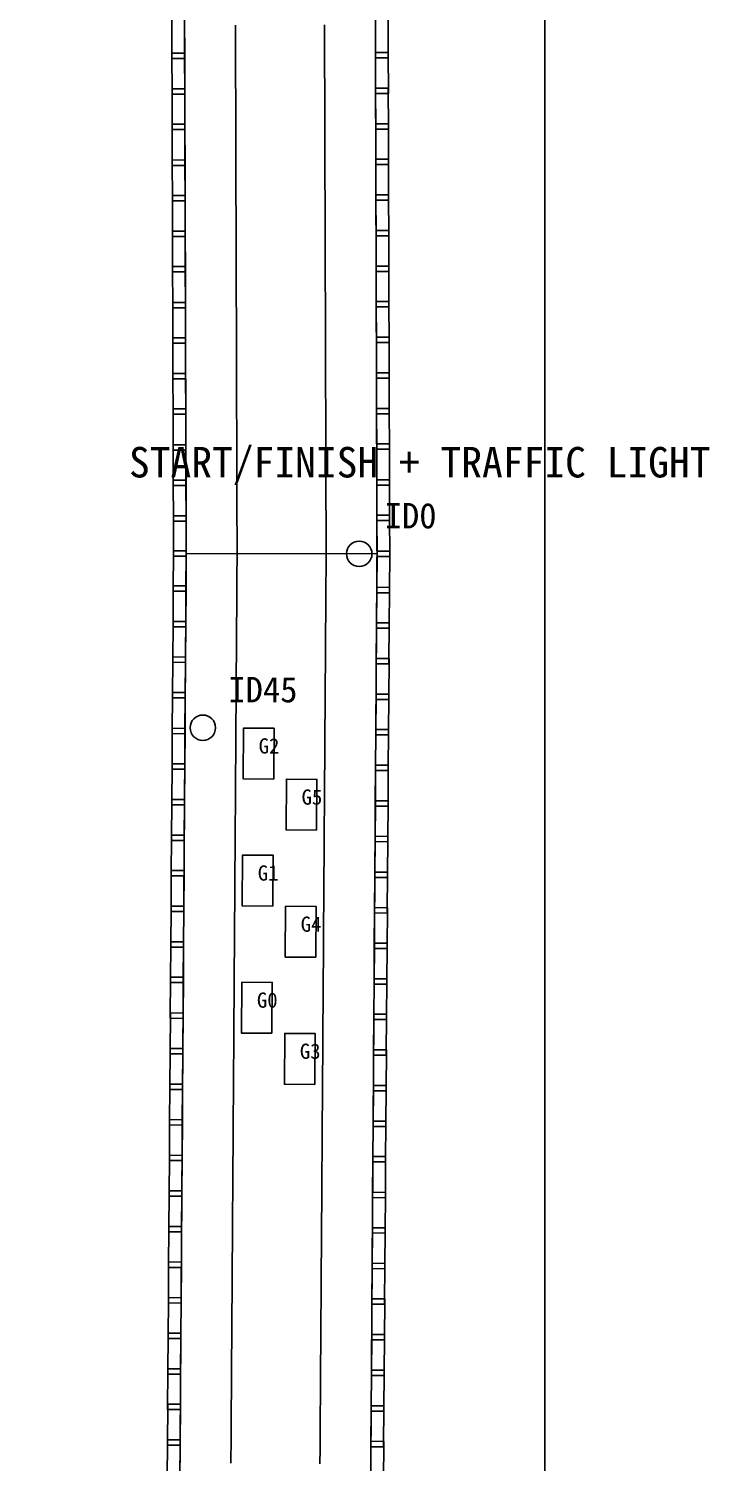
# Model space of a CAD drawing. Header units: metres. Extents: x 0 to 11.6, y 0 to 14.5.
# Drawn here: x 8.97 to 11.65, y 2.89 to 8.53 of the extents above; entities that cross this region are included whole.
import ezdxf

# ---------------------------------------------------------------- set-up
doc = ezdxf.new("R2010")
doc.units = ezdxf.units.M
for name, color, linetype in [('FEATURES', 2, 'Continuous'), ('GRASS', 3, 'Continuous'), ('GRID', 6, 'Continuous'), ('HALL', 5, 'Continuous'), ('MARKERS', 1, 'Continuous'), ('TRACK', 7, 'Continuous'), ('WALLS', 8, 'Continuous')]:
    doc.layers.add(name, color=color, linetype=linetype)

msp = doc.modelspace()

# ---------------------------------------------------------------- linework, layer by layer
at = {"layer": 'FEATURES'}
msp.add_line((10.341, 6.466), (9.591, 6.467), dxfattribs=at)
at = {"layer": 'GRASS'}
for points in [[(9.5667, 2.8894), (9.5668, 2.9092), (9.5669, 2.9296), (9.5671, 2.95), (9.5672, 2.9698), (9.5674, 2.9894), (9.5675, 3.0092), (9.5676, 3.0292), (9.5677, 3.0492), (9.5678, 3.0694), (9.568, 3.0897), (9.5681, 3.1099), (9.5683, 3.1296), (9.5684, 3.1492), (9.5685, 3.1694), (9.5687, 3.1897), (9.5688, 3.2099), (9.569, 3.2296), (9.5691, 3.2492), (9.5692, 3.2692), (9.5694, 3.2892), (9.5695, 3.3092), (9.5696, 3.3295), (9.5698, 3.3499), (9.5699, 3.3697), (9.5701, 3.3894), (9.5702, 3.4092), (9.5703, 3.4295), (9.5705, 3.4499), (9.5706, 3.4697), (9.5708, 3.4894), (9.5709, 3.5091), (9.571, 3.5291), (9.5711, 3.5491), (9.5712, 3.5693), (9.5714, 3.5897), (9.5715, 3.6099), (9.5717, 3.6295), (9.5718, 3.6491), (9.5719, 3.6693), (9.5721, 3.6897), (9.5722, 3.7099), (9.5724, 3.7295), (9.5725, 3.7491), (9.5726, 3.7691), (9.5728, 3.7891), (9.5729, 3.8091), (9.573, 3.8295), (9.5732, 3.8498), (9.5733, 3.8697), (9.5735, 3.8893), (9.5736, 3.9091), (9.5737, 3.9294), (9.5739, 3.9498), (9.574, 3.9697), (9.5742, 3.9893), (9.5743, 4.0091), (9.5744, 4.0294), (9.5746, 4.0498), (9.5747, 4.0696), (9.5749, 4.0893), (9.575, 4.1091), (9.5751, 4.1291), (9.5752, 4.1491), (9.5753, 4.1692), (9.5755, 4.1896), (9.5756, 4.2098), (9.5758, 4.2294), (9.5759, 4.2491), (9.576, 4.2692), (9.5762, 4.2896), (9.5763, 4.3098), (9.5765, 4.3294), (9.5766, 4.3491), (9.5767, 4.369), (9.5769, 4.389), (9.577, 4.409), (9.5771, 4.4294), (9.5773, 4.4497), (9.5774, 4.4696), (9.5776, 4.4892), (9.5777, 4.509), (9.5778, 4.5294), (9.578, 4.5497), (9.5781, 4.5696), (9.5783, 4.5892), (9.5784, 4.609), (9.5785, 4.629), (9.5786, 4.649), (9.5787, 4.6692), (9.5789, 4.6895), (9.579, 4.7097), (9.5792, 4.7294), (9.5793, 4.749), (9.5794, 4.7691), (9.5796, 4.7895), (9.5797, 4.8097), (9.5799, 4.8294), (9.58, 4.849), (9.5801, 4.869), (9.5803, 4.889), (9.5804, 4.909), (9.5805, 4.9293), (9.5807, 4.9497), (9.5808, 4.9695), (9.581, 4.9892), (9.5811, 5.0089), (9.5812, 5.0293), (9.5814, 5.0497), (9.5815, 5.0695), (9.5817, 5.0891), (9.5818, 5.1089), (9.5819, 5.1289), (9.582, 5.1489), (9.5821, 5.1691), (9.5823, 5.1895), (9.5824, 5.2097), (9.5826, 5.2293), (9.5827, 5.2489), (9.5828, 5.2691), (9.583, 5.2894), (9.5831, 5.3097), (9.5833, 5.3293), (9.5834, 5.3489), (9.5835, 5.3689), (9.5837, 5.3889), (9.5838, 5.4089), (9.5839, 5.4292), (9.5841, 5.4496), (9.5842, 5.4695), (9.5844, 5.4891), (9.5845, 5.5089), (9.5846, 5.5292), (9.5848, 5.5496), (9.5849, 5.5695), (9.5851, 5.5891), (9.5852, 5.6089), (9.5853, 5.6292), (9.5855, 5.6496), (9.5856, 5.6694), (9.5858, 5.6891), (9.5859, 5.7089), (9.586, 5.7288), (9.5861, 5.7488), (9.5862, 5.769), (9.5864, 5.7894), (9.5865, 5.8096), (9.5867, 5.8292), (9.5868, 5.8489), (9.5869, 5.869), (9.5871, 5.8894), (9.5872, 5.9096), (9.5874, 5.9292), (9.5875, 5.9488), (9.5876, 5.9688), (9.5878, 5.9888), (9.5879, 6.0088), (9.588, 6.0292), (9.5882, 6.0495), (9.5883, 6.0694), (9.5885, 6.089), (9.5886, 6.1088), (9.5887, 6.1291), (9.5889, 6.1495), (9.589, 6.1694), (9.5892, 6.189), (9.5893, 6.2088), (9.5894, 6.2288), (9.5895, 6.2488), (9.5896, 6.2689), (9.5898, 6.2893), (9.5899, 6.3095), (9.5901, 6.3292), (9.5902, 6.3488), (9.5903, 6.3688), (9.5905, 6.389), (9.5906, 6.409), (9.5907, 6.429), (9.5909, 6.449), (9.591, 6.467), (9.5909, 6.485), (9.5908, 6.5052), (9.5908, 6.5256), (9.5907, 6.5457), (9.5907, 6.5654), (9.5906, 6.585), (9.5905, 6.6052), (9.5905, 6.6255), (9.5904, 6.6457), (9.5904, 6.6654), (9.5903, 6.685), (9.5902, 6.7052), (9.5902, 6.7255), (9.5901, 6.7457), (9.5901, 6.7653), (9.59, 6.785), (9.5899, 6.8051), (9.5899, 6.8255), (9.5898, 6.8457), (9.5898, 6.8653), (9.5897, 6.885), (9.5896, 6.9051), (9.5896, 6.9255), (9.5895, 6.9457), (9.5895, 6.9653), (9.5894, 6.9849), (9.5893, 7.0051), (9.5893, 7.0255), (9.5892, 7.0457), (9.5892, 7.0653), (9.5891, 7.0849), (9.589, 7.1049), (9.589, 7.1249), (9.5889, 7.1449), (9.5888, 7.1653), (9.5888, 7.1857), (9.5887, 7.2055), (9.5887, 7.2251), (9.5886, 7.2449), (9.5885, 7.2653), (9.5885, 7.2857), (9.5884, 7.3055), (9.5884, 7.3251), (9.5883, 7.3449), (9.5882, 7.3653), (9.5882, 7.3856), (9.5881, 7.4055), (9.5881, 7.4251), (9.588, 7.4449), (9.5879, 7.4653), (9.5879, 7.4856), (9.5878, 7.5054), (9.5878, 7.5251), (9.5877, 7.5449), (9.5876, 7.5652), (9.5876, 7.5856), (9.5875, 7.6054), (9.5875, 7.6251), (9.5874, 7.6449), (9.5873, 7.6652), (9.5873, 7.6856), (9.5872, 7.7054), (9.5872, 7.725), (9.5871, 7.7449), (9.587, 7.7649), (9.5869, 7.7848), (9.5868, 7.805), (9.5868, 7.8254), (9.5867, 7.8456), (9.5867, 7.8652), (9.5866, 7.8848), (9.5865, 7.905), (9.5865, 7.9254), (9.5864, 7.9456), (9.5864, 7.9652), (9.5863, 7.9848), (9.5862, 8.005), (9.5862, 8.0254), (9.5861, 8.0456), (9.5861, 8.0652), (9.586, 8.0848), (9.5859, 8.105), (9.5859, 8.1254), (9.5858, 8.1456), (9.5858, 8.1652), (9.5857, 8.1848), (9.5856, 8.205), (9.5856, 8.2254), (9.5855, 8.2455), (9.5855, 8.2652), (9.5854, 8.2848), (9.5853, 8.3048), (9.5853, 8.3248), (9.5852, 8.3448), (9.5851, 8.3652), (9.5851, 8.3855), (9.585, 8.4053), (9.585, 8.425), (9.5849, 8.4448), (9.5848, 8.4651), (9.5848, 8.4855), (9.5847, 8.5053), (9.5847, 8.525), (9.5846, 8.5448)], [(10.3166, 2.8845), (10.3168, 2.9047), (10.3169, 2.9244), (10.317, 2.944), (10.3172, 2.9641), (10.3173, 2.9845), (10.3175, 3.0047), (10.3176, 3.0247), (10.3177, 3.0447), (10.3178, 3.0645), (10.318, 3.0842), (10.3181, 3.1039), (10.3183, 3.1243), (10.3184, 3.1447), (10.3185, 3.1645), (10.3187, 3.1841), (10.3188, 3.2039), (10.319, 3.2243), (10.3191, 3.2447), (10.3192, 3.2647), (10.3193, 3.2847), (10.3195, 3.3047), (10.3196, 3.3243), (10.3197, 3.3439), (10.3199, 3.3641), (10.32, 3.3845), (10.3202, 3.4047), (10.3203, 3.4243), (10.3204, 3.4439), (10.3206, 3.4641), (10.3207, 3.4844), (10.3209, 3.5046), (10.321, 3.5246), (10.3211, 3.5446), (10.3212, 3.5645), (10.3214, 3.5841), (10.3215, 3.6039), (10.3217, 3.6242), (10.3218, 3.6446), (10.3219, 3.6645), (10.3221, 3.6841), (10.3222, 3.7039), (10.3224, 3.7242), (10.3225, 3.7446), (10.3226, 3.7646), (10.3227, 3.7846), (10.3229, 3.8046), (10.323, 3.8242), (10.3231, 3.8439), (10.3233, 3.864), (10.3234, 3.8844), (10.3236, 3.9046), (10.3237, 3.9242), (10.3238, 3.9439), (10.324, 3.964), (10.3241, 3.9844), (10.3243, 4.0046), (10.3244, 4.0242), (10.3245, 4.0438), (10.3247, 4.064), (10.3248, 4.0844), (10.325, 4.1046), (10.3251, 4.1246), (10.3252, 4.1446), (10.3253, 4.1644), (10.3255, 4.184), (10.3256, 4.2038), (10.3258, 4.2242), (10.3259, 4.2445), (10.326, 4.2644), (10.3262, 4.284), (10.3263, 4.3038), (10.3265, 4.3241), (10.3266, 4.3445), (10.3267, 4.3645), (10.3268, 4.3845), (10.327, 4.4045), (10.3271, 4.4242), (10.3272, 4.4438), (10.3274, 4.4639), (10.3275, 4.4843), (10.3277, 4.5045), (10.3278, 4.5242), (10.3279, 4.5438), (10.3281, 4.5639), (10.3282, 4.5843), (10.3284, 4.6045), (10.3285, 4.6245), (10.3286, 4.6445), (10.3287, 4.6643), (10.3289, 4.6839), (10.329, 4.7037), (10.3292, 4.7241), (10.3293, 4.7445), (10.3294, 4.7643), (10.3296, 4.7839), (10.3297, 4.8037), (10.3299, 4.8241), (10.33, 4.8444), (10.3301, 4.8645), (10.3302, 4.8845), (10.3304, 4.9045), (10.3305, 4.9241), (10.3306, 4.9437), (10.3308, 4.9639), (10.3309, 4.9842), (10.3311, 5.0044), (10.3312, 5.0241), (10.3313, 5.0437), (10.3315, 5.0639), (10.3316, 5.0842), (10.3318, 5.1044), (10.3319, 5.1244), (10.332, 5.1444), (10.3321, 5.1643), (10.3323, 5.1839), (10.3324, 5.2037), (10.3326, 5.224), (10.3327, 5.2444), (10.3328, 5.2642), (10.333, 5.2839), (10.3331, 5.3037), (10.3333, 5.324), (10.3334, 5.3444), (10.3335, 5.3644), (10.3336, 5.3844), (10.3338, 5.4044), (10.3339, 5.424), (10.334, 5.4437), (10.3342, 5.4638), (10.3343, 5.4842), (10.3345, 5.5044), (10.3346, 5.524), (10.3347, 5.5436), (10.3349, 5.5638), (10.335, 5.5842), (10.3352, 5.6044), (10.3353, 5.624), (10.3354, 5.6436), (10.3356, 5.6638), (10.3357, 5.6841), (10.3359, 5.7044), (10.336, 5.7243), (10.3361, 5.7443), (10.3362, 5.7642), (10.3364, 5.7838), (10.3365, 5.8036), (10.3367, 5.8239), (10.3368, 5.8443), (10.3369, 5.8642), (10.3371, 5.8838), (10.3372, 5.9036), (10.3374, 5.9239), (10.3375, 5.9443), (10.3376, 5.9643), (10.3377, 5.9843), (10.3379, 6.0043), (10.338, 6.024), (10.3381, 6.0436), (10.3383, 6.0637), (10.3384, 6.0841), (10.3386, 6.1043), (10.3387, 6.1239), (10.3388, 6.1436), (10.339, 6.1637), (10.3391, 6.1841), (10.3393, 6.2043), (10.3394, 6.2243), (10.3395, 6.2443), (10.3396, 6.2641), (10.3398, 6.2837), (10.3399, 6.3035), (10.3401, 6.3239), (10.3402, 6.3442), (10.3403, 6.3642), (10.3405, 6.3841), (10.3406, 6.404), (10.3407, 6.424), (10.3409, 6.444), (10.341, 6.466), (10.3409, 6.488), (10.3408, 6.5078), (10.3408, 6.5274), (10.3407, 6.5472), (10.3407, 6.5676), (10.3406, 6.588), (10.3405, 6.6078), (10.3405, 6.6274), (10.3404, 6.6472), (10.3404, 6.6676), (10.3403, 6.688), (10.3402, 6.7078), (10.3402, 6.7274), (10.3401, 6.7472), (10.3401, 6.7676), (10.34, 6.788), (10.3399, 6.8078), (10.3399, 6.8274), (10.3398, 6.8472), (10.3398, 6.8676), (10.3397, 6.888), (10.3396, 6.9078), (10.3396, 6.9274), (10.3395, 6.9472), (10.3395, 6.9676), (10.3394, 6.9879), (10.3393, 7.0078), (10.3393, 7.0274), (10.3392, 7.0472), (10.3392, 7.0676), (10.3391, 7.0879), (10.339, 7.1079), (10.339, 7.1279), (10.3389, 7.1479), (10.3388, 7.1675), (10.3388, 7.1872), (10.3387, 7.2074), (10.3387, 7.2277), (10.3386, 7.2479), (10.3385, 7.2675), (10.3385, 7.2872), (10.3384, 7.3073), (10.3384, 7.3277), (10.3383, 7.3479), (10.3382, 7.3675), (10.3382, 7.3871), (10.3381, 7.4073), (10.3381, 7.4277), (10.338, 7.4479), (10.3379, 7.4675), (10.3379, 7.4871), (10.3378, 7.5073), (10.3378, 7.5277), (10.3377, 7.5479), (10.3376, 7.5675), (10.3376, 7.5871), (10.3375, 7.6073), (10.3375, 7.6277), (10.3374, 7.6479), (10.3373, 7.6675), (10.3373, 7.6871), (10.3372, 7.7073), (10.3372, 7.7277), (10.3371, 7.7479), (10.337, 7.7679), (10.3369, 7.7878), (10.3368, 7.8077), (10.3368, 7.8273), (10.3367, 7.8471), (10.3367, 7.8675), (10.3366, 7.8878), (10.3365, 7.9077), (10.3365, 7.9273), (10.3364, 7.9471), (10.3364, 7.9674), (10.3363, 7.9878), (10.3362, 8.0076), (10.3362, 8.0273), (10.3361, 8.0471), (10.3361, 8.0674), (10.336, 8.0878), (10.3359, 8.1076), (10.3359, 8.1273), (10.3358, 8.1471), (10.3358, 8.1674), (10.3357, 8.1878), (10.3356, 8.2076), (10.3356, 8.2272), (10.3355, 8.247), (10.3355, 8.2674), (10.3354, 8.2878), (10.3353, 8.3078), (10.3353, 8.3278), (10.3352, 8.3478), (10.3351, 8.3674), (10.3351, 8.387), (10.335, 8.4072), (10.335, 8.4276), (10.3349, 8.4478), (10.3348, 8.4674), (10.3348, 8.487), (10.3347, 8.5072), (10.3347, 8.5276), (10.3346, 8.5478)]]:
    msp.add_lwpolyline(points, dxfattribs=at)
at = {"layer": 'GRID'}
for points in [[(9.935, 5.58), (9.9364, 5.7799), (9.8164, 5.7808), (9.815, 5.5808), (9.935, 5.58)], [(10.1036, 5.3788), (10.105, 5.5788), (9.985, 5.5796), (9.9836, 5.3796), (10.1036, 5.3788)], [(9.9315, 5.08), (9.9329, 5.28), (9.8129, 5.2808), (9.8115, 5.0808), (9.9315, 5.08)], [(10.1002, 4.8788), (10.1016, 5.0788), (9.9816, 5.0796), (9.9802, 4.8796), (10.1002, 4.8788)], [(9.9281, 4.58), (9.9295, 4.78), (9.8095, 4.7808), (9.8081, 4.5808), (9.9281, 4.58)], [(10.0968, 4.3788), (10.0982, 4.5788), (9.9782, 4.5796), (9.9768, 4.3796), (10.0968, 4.3788)]]:
    msp.add_lwpolyline(points, dxfattribs=at)
at = {"layer": 'HALL'}
msp.add_lwpolyline([(0, 0), (11, 0), (11, 14.5), (0, 14.5), (0, 0)], dxfattribs=at)
at = {"layer": 'MARKERS'}
for centre in [(10.271, 6.4661), (9.6563, 5.7819)]:
    msp.add_circle(centre, 0.05, dxfattribs=at)
at = {"layer": 'TRACK'}
for points in [[(9.7667, 2.8881), (9.7668, 2.908), (9.7669, 2.9282), (9.7671, 2.9484), (9.7672, 2.9683), (9.7674, 2.9881), (9.7675, 3.008), (9.7676, 3.028), (9.7677, 3.048), (9.7678, 3.0681), (9.768, 3.0883), (9.7681, 3.1083), (9.7683, 3.1282), (9.7684, 3.148), (9.7685, 3.1681), (9.7687, 3.1882), (9.7688, 3.2083), (9.769, 3.2282), (9.7691, 3.248), (9.7692, 3.268), (9.7694, 3.288), (9.7695, 3.308), (9.7696, 3.3281), (9.7698, 3.3483), (9.7699, 3.3682), (9.7701, 3.3881), (9.7702, 3.408), (9.7703, 3.4281), (9.7705, 3.4483), (9.7706, 3.4682), (9.7708, 3.488), (9.7709, 3.5079), (9.771, 3.5279), (9.7711, 3.5479), (9.7712, 3.568), (9.7714, 3.5882), (9.7715, 3.6083), (9.7717, 3.6281), (9.7718, 3.6479), (9.7719, 3.668), (9.7721, 3.6882), (9.7722, 3.7083), (9.7724, 3.7281), (9.7725, 3.7479), (9.7726, 3.7679), (9.7728, 3.7879), (9.7729, 3.8079), (9.773, 3.8281), (9.7732, 3.8482), (9.7733, 3.8682), (9.7735, 3.888), (9.7736, 3.9079), (9.7737, 3.9281), (9.7739, 3.9482), (9.774, 3.9682), (9.7742, 3.988), (9.7743, 4.0079), (9.7744, 4.028), (9.7746, 4.0482), (9.7747, 4.0681), (9.7749, 4.088), (9.775, 4.1079), (9.7751, 4.1279), (9.7752, 4.1479), (9.7753, 4.1679), (9.7755, 4.1881), (9.7756, 4.2082), (9.7758, 4.228), (9.7759, 4.2479), (9.776, 4.2679), (9.7762, 4.2881), (9.7763, 4.3082), (9.7765, 4.328), (9.7766, 4.3478), (9.7767, 4.3678), (9.7769, 4.3878), (9.777, 4.4078), (9.7771, 4.428), (9.7773, 4.4482), (9.7774, 4.4681), (9.7776, 4.4879), (9.7777, 4.5078), (9.7778, 4.528), (9.778, 4.5481), (9.7781, 4.5681), (9.7783, 4.5879), (9.7784, 4.6078), (9.7785, 4.6278), (9.7786, 4.6478), (9.7787, 4.6679), (9.7789, 4.688), (9.779, 4.7081), (9.7792, 4.728), (9.7793, 4.7478), (9.7794, 4.7679), (9.7796, 4.788), (9.7797, 4.8081), (9.7799, 4.828), (9.78, 4.8478), (9.7801, 4.8678), (9.7803, 4.8878), (9.7804, 4.9078), (9.7805, 4.9279), (9.7807, 4.9481), (9.7808, 4.968), (9.781, 4.9878), (9.7811, 5.0077), (9.7812, 5.0279), (9.7814, 5.0481), (9.7815, 5.068), (9.7817, 5.0878), (9.7818, 5.1077), (9.7819, 5.1277), (9.782, 5.1477), (9.7821, 5.1678), (9.7823, 5.188), (9.7824, 5.2081), (9.7826, 5.2279), (9.7827, 5.2477), (9.7828, 5.2678), (9.783, 5.288), (9.7831, 5.3081), (9.7833, 5.3279), (9.7834, 5.3477), (9.7835, 5.3677), (9.7837, 5.3877), (9.7838, 5.4077), (9.7839, 5.4279), (9.7841, 5.448), (9.7842, 5.468), (9.7844, 5.4878), (9.7845, 5.5077), (9.7846, 5.5278), (9.7848, 5.548), (9.7849, 5.5679), (9.7851, 5.5878), (9.7852, 5.6077), (9.7853, 5.6278), (9.7855, 5.648), (9.7856, 5.6679), (9.7858, 5.6878), (9.7859, 5.7077), (9.786, 5.7276), (9.7861, 5.7476), (9.7862, 5.7677), (9.7864, 5.7879), (9.7865, 5.808), (9.7867, 5.8278), (9.7868, 5.8476), (9.7869, 5.8677), (9.7871, 5.8879), (9.7872, 5.908), (9.7874, 5.9278), (9.7875, 5.9476), (9.7876, 5.9676), (9.7878, 5.9876), (9.7879, 6.0076), (9.788, 6.0278), (9.7882, 6.0479), (9.7883, 6.0679), (9.7885, 6.0877), (9.7886, 6.1076), (9.7887, 6.1278), (9.7889, 6.1479), (9.789, 6.1679), (9.7892, 6.1877), (9.7893, 6.2076), (9.7894, 6.2276), (9.7895, 6.2476), (9.7896, 6.2677), (9.7898, 6.2878), (9.7899, 6.3079), (9.7901, 6.3278), (9.7902, 6.3476), (9.7903, 6.3676), (9.7905, 6.3877), (9.7906, 6.4077), (9.7907, 6.4277), (9.7909, 6.4477), (9.791, 6.4667), (9.7909, 6.4858), (9.7908, 6.5059), (9.7908, 6.5261), (9.7907, 6.5461), (9.7907, 6.566), (9.7906, 6.5858), (9.7905, 6.6059), (9.7905, 6.626), (9.7904, 6.6461), (9.7904, 6.666), (9.7903, 6.6858), (9.7902, 6.7059), (9.7902, 6.726), (9.7901, 6.7461), (9.7901, 6.7659), (9.79, 6.7858), (9.7899, 6.8058), (9.7899, 6.826), (9.7898, 6.8461), (9.7898, 6.8659), (9.7897, 6.8858), (9.7896, 6.9058), (9.7896, 6.926), (9.7895, 6.9461), (9.7895, 6.9659), (9.7894, 6.9857), (9.7893, 7.0058), (9.7893, 7.026), (9.7892, 7.0461), (9.7892, 7.0659), (9.7891, 7.0857), (9.789, 7.1057), (9.789, 7.1257), (9.7889, 7.1457), (9.7888, 7.1659), (9.7888, 7.1861), (9.7887, 7.206), (9.7887, 7.2258), (9.7886, 7.2457), (9.7885, 7.2659), (9.7885, 7.2861), (9.7884, 7.306), (9.7884, 7.3258), (9.7883, 7.3457), (9.7882, 7.3659), (9.7882, 7.386), (9.7881, 7.406), (9.7881, 7.4258), (9.788, 7.4457), (9.7879, 7.4659), (9.7879, 7.486), (9.7878, 7.5059), (9.7878, 7.5258), (9.7877, 7.5457), (9.7876, 7.5658), (9.7876, 7.586), (9.7875, 7.6059), (9.7875, 7.6258), (9.7874, 7.6457), (9.7873, 7.6658), (9.7873, 7.686), (9.7872, 7.7059), (9.7872, 7.7257), (9.7871, 7.7457), (9.787, 7.7657), (9.7869, 7.7856), (9.7868, 7.8057), (9.7868, 7.8259), (9.7867, 7.846), (9.7867, 7.8658), (9.7866, 7.8856), (9.7865, 7.9057), (9.7865, 7.9259), (9.7864, 7.946), (9.7864, 7.9658), (9.7863, 7.9856), (9.7862, 8.0057), (9.7862, 8.0259), (9.7861, 8.046), (9.7861, 8.0658), (9.786, 8.0856), (9.7859, 8.1057), (9.7859, 8.1259), (9.7858, 8.146), (9.7858, 8.1658), (9.7857, 8.1856), (9.7856, 8.2057), (9.7856, 8.2259), (9.7855, 8.2459), (9.7855, 8.2658), (9.7854, 8.2856), (9.7853, 8.3056), (9.7853, 8.3256), (9.7852, 8.3456), (9.7851, 8.3658), (9.7851, 8.3859), (9.785, 8.4058), (9.785, 8.4257), (9.7849, 8.4456), (9.7848, 8.4657), (9.7848, 8.4859), (9.7847, 8.5058), (9.7847, 8.5257), (9.7846, 8.5456)], [(10.1167, 2.8858), (10.1168, 2.9059), (10.1169, 2.9258), (10.117, 2.9456), (10.1172, 2.9656), (10.1174, 2.9858), (10.1175, 3.0059), (10.1176, 3.0259), (10.1177, 3.0459), (10.1178, 3.0658), (10.118, 3.0856), (10.1181, 3.1055), (10.1183, 3.1257), (10.1184, 3.1459), (10.1185, 3.1658), (10.1187, 3.1856), (10.1188, 3.2055), (10.119, 3.2257), (10.1191, 3.2459), (10.1192, 3.2659), (10.1194, 3.2859), (10.1195, 3.3059), (10.1196, 3.3257), (10.1197, 3.3455), (10.1199, 3.3656), (10.1201, 3.3858), (10.1202, 3.4059), (10.1203, 3.4257), (10.1204, 3.4455), (10.1206, 3.4656), (10.1208, 3.4858), (10.1209, 3.5058), (10.121, 3.5258), (10.1211, 3.5458), (10.1212, 3.5658), (10.1214, 3.5856), (10.1215, 3.6055), (10.1217, 3.6256), (10.1218, 3.6458), (10.1219, 3.6657), (10.1221, 3.6856), (10.1222, 3.7055), (10.1224, 3.7256), (10.1225, 3.7458), (10.1226, 3.7658), (10.1228, 3.7858), (10.1229, 3.8058), (10.123, 3.8256), (10.1231, 3.8455), (10.1233, 3.8655), (10.1235, 3.8857), (10.1236, 3.9058), (10.1237, 3.9256), (10.1238, 3.9454), (10.124, 3.9655), (10.1242, 3.9857), (10.1243, 4.0058), (10.1244, 4.0256), (10.1245, 4.0454), (10.1247, 4.0655), (10.1249, 4.0857), (10.125, 4.1058), (10.1251, 4.1258), (10.1252, 4.1458), (10.1253, 4.1657), (10.1255, 4.1855), (10.1256, 4.2054), (10.1258, 4.2256), (10.1259, 4.2457), (10.126, 4.2657), (10.1262, 4.2855), (10.1263, 4.3054), (10.1265, 4.3256), (10.1266, 4.3457), (10.1267, 4.3657), (10.1269, 4.3857), (10.127, 4.4057), (10.1271, 4.4256), (10.1272, 4.4454), (10.1274, 4.4654), (10.1276, 4.4856), (10.1277, 4.5057), (10.1278, 4.5255), (10.1279, 4.5454), (10.1281, 4.5654), (10.1282, 4.5856), (10.1284, 4.6057), (10.1285, 4.6257), (10.1286, 4.6457), (10.1287, 4.6656), (10.1289, 4.6854), (10.129, 4.7053), (10.1292, 4.7255), (10.1293, 4.7457), (10.1294, 4.7656), (10.1296, 4.7854), (10.1297, 4.8053), (10.1299, 4.8255), (10.13, 4.8457), (10.1301, 4.8657), (10.1303, 4.8857), (10.1304, 4.9057), (10.1305, 4.9255), (10.1306, 4.9453), (10.1308, 4.9654), (10.1309, 4.9855), (10.1311, 5.0056), (10.1312, 5.0255), (10.1313, 5.0453), (10.1315, 5.0654), (10.1316, 5.0855), (10.1318, 5.1056), (10.1319, 5.1256), (10.132, 5.1456), (10.1321, 5.1655), (10.1323, 5.1854), (10.1324, 5.2053), (10.1326, 5.2254), (10.1327, 5.2456), (10.1328, 5.2655), (10.133, 5.2854), (10.1331, 5.3053), (10.1333, 5.3254), (10.1334, 5.3456), (10.1335, 5.3656), (10.1336, 5.3856), (10.1338, 5.4056), (10.1339, 5.4254), (10.134, 5.4452), (10.1342, 5.4653), (10.1343, 5.4855), (10.1345, 5.5056), (10.1346, 5.5254), (10.1347, 5.5452), (10.1349, 5.5653), (10.135, 5.5855), (10.1352, 5.6056), (10.1353, 5.6254), (10.1354, 5.6452), (10.1356, 5.6653), (10.1357, 5.6855), (10.1359, 5.7056), (10.136, 5.7255), (10.1361, 5.7455), (10.1362, 5.7655), (10.1364, 5.7853), (10.1365, 5.8052), (10.1367, 5.8253), (10.1368, 5.8455), (10.1369, 5.8655), (10.1371, 5.8853), (10.1372, 5.9052), (10.1374, 5.9253), (10.1375, 5.9455), (10.1376, 5.9655), (10.1377, 5.9855), (10.1379, 6.0055), (10.138, 6.0253), (10.1381, 6.0452), (10.1383, 6.0652), (10.1384, 6.0854), (10.1386, 6.1055), (10.1387, 6.1253), (10.1388, 6.1452), (10.139, 6.1652), (10.1391, 6.1854), (10.1393, 6.2055), (10.1394, 6.2255), (10.1395, 6.2455), (10.1396, 6.2654), (10.1398, 6.2852), (10.1399, 6.3051), (10.1401, 6.3253), (10.1402, 6.3455), (10.1403, 6.3654), (10.1405, 6.3854), (10.1406, 6.4053), (10.1407, 6.4253), (10.1409, 6.4453), (10.141, 6.4663), (10.1409, 6.4872), (10.1408, 6.5071), (10.1408, 6.5269), (10.1407, 6.5468), (10.1407, 6.567), (10.1406, 6.5872), (10.1405, 6.6071), (10.1405, 6.6269), (10.1404, 6.6468), (10.1404, 6.667), (10.1403, 6.6872), (10.1402, 6.7071), (10.1402, 6.7269), (10.1401, 6.7468), (10.1401, 6.767), (10.14, 6.7872), (10.1399, 6.8071), (10.1399, 6.8269), (10.1398, 6.8468), (10.1398, 6.867), (10.1397, 6.8872), (10.1396, 6.9071), (10.1396, 6.9269), (10.1395, 6.9468), (10.1395, 6.967), (10.1394, 6.9871), (10.1393, 7.0071), (10.1393, 7.0269), (10.1392, 7.0468), (10.1392, 7.067), (10.1391, 7.0871), (10.139, 7.1071), (10.139, 7.1271), (10.1389, 7.1471), (10.1388, 7.1669), (10.1388, 7.1868), (10.1387, 7.2069), (10.1387, 7.227), (10.1386, 7.2471), (10.1385, 7.2669), (10.1385, 7.2868), (10.1384, 7.3068), (10.1384, 7.327), (10.1383, 7.3471), (10.1382, 7.3669), (10.1382, 7.3867), (10.1381, 7.4068), (10.1381, 7.427), (10.138, 7.4471), (10.1379, 7.4669), (10.1379, 7.4867), (10.1378, 7.5068), (10.1378, 7.527), (10.1377, 7.5471), (10.1376, 7.5669), (10.1376, 7.5867), (10.1375, 7.6068), (10.1375, 7.627), (10.1374, 7.6471), (10.1373, 7.6669), (10.1373, 7.6867), (10.1372, 7.7068), (10.1372, 7.727), (10.1371, 7.7471), (10.137, 7.7671), (10.1369, 7.787), (10.1368, 7.807), (10.1368, 7.8268), (10.1367, 7.8467), (10.1367, 7.8669), (10.1366, 7.887), (10.1365, 7.9069), (10.1365, 7.9268), (10.1364, 7.9467), (10.1364, 7.9669), (10.1363, 7.987), (10.1362, 8.0069), (10.1362, 8.0268), (10.1361, 8.0467), (10.1361, 8.0668), (10.136, 8.087), (10.1359, 8.1069), (10.1359, 8.1267), (10.1358, 8.1467), (10.1358, 8.1668), (10.1357, 8.187), (10.1356, 8.2069), (10.1356, 8.2267), (10.1355, 8.2466), (10.1355, 8.2668), (10.1354, 8.287), (10.1353, 8.307), (10.1353, 8.327), (10.1352, 8.347), (10.1351, 8.3668), (10.1351, 8.3866), (10.135, 8.4067), (10.135, 8.4269), (10.1349, 8.447), (10.1348, 8.4668), (10.1348, 8.4866), (10.1347, 8.5067), (10.1347, 8.5269), (10.1346, 8.547)]]:
    msp.add_lwpolyline(points, dxfattribs=at)
at = {"layer": 'WALLS'}
for points in [[(9.585, 8.4144), (9.5845, 8.5756), (9.5345, 8.5755), (9.535, 8.4143), (9.585, 8.4144)], [(10.385, 8.4173), (10.3845, 8.578), (10.3345, 8.5779), (10.335, 8.4171), (10.385, 8.4173)], [(9.5855, 8.2743), (9.5849, 8.4355), (9.5349, 8.4353), (9.5355, 8.2741), (9.5855, 8.2743)], [(10.3855, 8.2775), (10.3849, 8.4382), (10.3349, 8.4381), (10.3355, 8.2773), (10.3855, 8.2775)], [(9.5859, 8.1351), (9.5854, 8.2952), (9.5354, 8.2951), (9.5359, 8.135), (9.5859, 8.1351)], [(10.3859, 8.1366), (10.3854, 8.2985), (10.3354, 8.2984), (10.3359, 8.1365), (10.3859, 8.1366)], [(9.5863, 7.9944), (9.5858, 8.1561), (9.5358, 8.156), (9.5363, 7.9943), (9.5863, 7.9944)], [(10.3863, 7.9973), (10.3858, 8.1576), (10.3358, 8.1575), (10.3363, 7.9972), (10.3863, 7.9973)], [(9.5867, 7.8547), (9.5862, 8.0155), (9.5362, 8.0153), (9.5367, 7.8546), (9.5867, 7.8547)], [(10.3867, 7.8571), (10.3862, 8.0183), (10.3362, 8.0182), (10.3367, 7.8569), (10.3867, 7.8571)], [(9.5872, 7.7145), (9.5867, 7.8757), (9.5367, 7.8756), (9.5372, 7.7144), (9.5872, 7.7145)], [(10.3872, 7.7174), (10.3867, 7.8781), (10.3367, 7.8779), (10.3372, 7.7172), (10.3872, 7.7174)], [(9.5876, 7.5752), (9.5871, 7.7355), (9.5371, 7.7353), (9.5376, 7.575), (9.5876, 7.5752)], [(10.3876, 7.5767), (10.3871, 7.7384), (10.3371, 7.7382), (10.3376, 7.5766), (10.3876, 7.5767)], [(9.588, 7.4343), (9.5875, 7.5962), (9.5375, 7.5961), (9.538, 7.4342), (9.588, 7.4343)], [(10.388, 7.4376), (10.3875, 7.5977), (10.3375, 7.5975), (10.338, 7.4375), (10.388, 7.4376)], [(9.5885, 7.295), (9.588, 7.4553), (9.538, 7.4552), (9.5385, 7.2949), (9.5885, 7.295)], [(10.3885, 7.2969), (10.3879, 7.4586), (10.3379, 7.4585), (10.3385, 7.2968), (10.3885, 7.2969)], [(9.5888, 7.1548), (9.5884, 7.316), (9.5384, 7.3159), (9.5388, 7.1546), (9.5888, 7.1548)], [(10.3888, 7.1572), (10.3884, 7.318), (10.3384, 7.3178), (10.3388, 7.1571), (10.3888, 7.1572)], [(9.5893, 7.015), (9.5888, 7.1758), (9.5388, 7.1756), (9.5393, 7.0149), (9.5893, 7.015)], [(10.3893, 7.017), (10.3888, 7.1782), (10.3388, 7.178), (10.3393, 7.0168), (10.3893, 7.017)], [(9.5898, 6.8744), (9.5892, 7.0361), (9.5392, 7.0359), (9.5398, 6.8742), (9.5898, 6.8744)], [(10.3897, 6.8777), (10.3892, 7.038), (10.3392, 7.0378), (10.3397, 6.8775), (10.3897, 6.8777)], [(9.5902, 6.7353), (9.5897, 6.8954), (9.5397, 6.8952), (9.5402, 6.7352), (9.5902, 6.7353)], [(10.3902, 6.7368), (10.3897, 6.8987), (10.3397, 6.8985), (10.3402, 6.7366), (10.3902, 6.7368)], [(9.5906, 6.5946), (9.5901, 6.7563), (9.5401, 6.7561), (9.5406, 6.5945), (9.5906, 6.5946)], [(10.3906, 6.5975), (10.3901, 6.7578), (10.3401, 6.7577), (10.3406, 6.5974), (10.3906, 6.5975)], [(9.591, 6.4568), (9.5905, 6.6155), (9.5405, 6.6154), (9.541, 6.4566), (9.591, 6.4568)], [(10.391, 6.4554), (10.3905, 6.6186), (10.3405, 6.6184), (10.341, 6.4552), (10.391, 6.4554)], [(9.59, 6.3189), (9.5911, 6.4772), (9.5411, 6.4775), (9.54, 6.3192), (9.59, 6.3189)], [(10.39, 6.3129), (10.3911, 6.4765), (10.3411, 6.4768), (10.34, 6.3132), (10.39, 6.3129)], [(9.5891, 6.1785), (9.5902, 6.3397), (9.5402, 6.34), (9.5391, 6.1788), (9.5891, 6.1785)], [(10.3891, 6.1733), (10.3901, 6.334), (10.3402, 6.3343), (10.3391, 6.1736), (10.3891, 6.1733)], [(9.5881, 6.0391), (9.5892, 6.1994), (9.5392, 6.1998), (9.5381, 6.0395), (9.5881, 6.0391)], [(10.3881, 6.0327), (10.3892, 6.1943), (10.3392, 6.1946), (10.3381, 6.033), (10.3881, 6.0327)], [(9.5872, 5.8991), (9.5882, 6.0601), (9.5382, 6.0604), (9.5372, 5.8994), (9.5872, 5.8991)], [(10.3871, 5.8927), (10.3882, 6.0537), (10.3382, 6.054), (10.3371, 5.893), (10.3871, 5.8927)], [(9.5862, 5.7584), (9.5873, 5.9201), (9.5373, 5.9205), (9.5362, 5.7588), (9.5862, 5.7584)], [(10.3861, 5.7534), (10.3873, 5.9136), (10.3373, 5.914), (10.3362, 5.7537), (10.3861, 5.7534)], [(9.5852, 5.6187), (9.5863, 5.7795), (9.5363, 5.7798), (9.5352, 5.6191), (9.5852, 5.6187)], [(10.3852, 5.6132), (10.3863, 5.7744), (10.3363, 5.7747), (10.3352, 5.6135), (10.3852, 5.6132)], [(9.5843, 5.4786), (9.5854, 5.6397), (9.5354, 5.6401), (9.5343, 5.4789), (9.5843, 5.4786)], [(10.3843, 5.4734), (10.3854, 5.6342), (10.3354, 5.6345), (10.3343, 5.4737), (10.3843, 5.4734)], [(9.5833, 5.3384), (9.5844, 5.4996), (9.5344, 5.4999), (9.5334, 5.3387), (9.5833, 5.3384)], [(10.3833, 5.3336), (10.3844, 5.4943), (10.3344, 5.4947), (10.3333, 5.3339), (10.3833, 5.3336)], [(9.5824, 5.1993), (9.5835, 5.3593), (9.5335, 5.3597), (9.5324, 5.1996), (9.5824, 5.1993)], [(10.3823, 5.1927), (10.3835, 5.3546), (10.3335, 5.355), (10.3323, 5.1931), (10.3823, 5.1927)], [(9.5815, 5.059), (9.5825, 5.2202), (9.5325, 5.2205), (9.5315, 5.0594), (9.5815, 5.059)], [(10.3814, 5.053), (10.3825, 5.2138), (10.3325, 5.2141), (10.3314, 5.0533), (10.3814, 5.053)], [(9.5804, 4.9188), (9.5816, 5.08), (9.5316, 5.0804), (9.5304, 4.9191), (9.5804, 4.9188)], [(10.3804, 4.9133), (10.3816, 5.074), (10.3316, 5.0743), (10.3304, 4.9136), (10.3804, 4.9133)], [(9.5795, 4.7791), (9.5806, 4.9398), (9.5306, 4.9401), (9.5295, 4.7794), (9.5795, 4.7791)], [(10.3795, 4.7731), (10.3806, 4.9343), (10.3306, 4.9346), (10.3295, 4.7734), (10.3795, 4.7731)], [(9.5785, 4.6384), (9.5797, 4.8001), (9.5297, 4.8004), (9.5285, 4.6388), (9.5785, 4.6384)], [(10.3785, 4.6337), (10.3796, 4.794), (10.3296, 4.7944), (10.3285, 4.6341), (10.3785, 4.6337)], [(9.5776, 4.4985), (9.5787, 4.6595), (9.5287, 4.6598), (9.5276, 4.4988), (9.5776, 4.4985)], [(10.3776, 4.4937), (10.3787, 4.6547), (10.3287, 4.655), (10.3276, 4.494), (10.3776, 4.4937)], [(9.5767, 4.3585), (9.5778, 4.5195), (9.5278, 4.5198), (9.5267, 4.3588), (9.5767, 4.3585)], [(10.3767, 4.3537), (10.3777, 4.5147), (10.3277, 4.515), (10.3267, 4.354), (10.3767, 4.3537)], [(9.5757, 4.219), (9.5768, 4.3795), (9.5268, 4.3798), (9.5257, 4.2193), (9.5757, 4.219)], [(10.3757, 4.2133), (10.3768, 4.3747), (10.3268, 4.3751), (10.3257, 4.2136), (10.3757, 4.2133)], [(9.5748, 4.0788), (9.5759, 4.24), (9.5259, 4.2403), (9.5248, 4.0791), (9.5748, 4.0788)], [(10.3748, 4.0735), (10.3759, 4.2343), (10.3259, 4.2346), (10.3248, 4.0739), (10.3748, 4.0735)], [(9.5738, 3.9394), (9.5749, 4.0997), (9.5249, 4.1001), (9.5238, 3.9397), (9.5738, 3.9394)], [(10.3738, 3.9329), (10.3749, 4.0946), (10.3249, 4.0949), (10.3238, 3.9333), (10.3738, 3.9329)], [(9.5728, 3.7985), (9.5739, 3.9604), (9.5239, 3.9607), (9.5228, 3.7989), (9.5728, 3.7985)], [(10.3728, 3.7938), (10.3739, 3.9539), (10.3239, 3.9543), (10.3228, 3.7942), (10.3728, 3.7938)], [(9.5719, 3.6588), (9.573, 3.8196), (9.523, 3.8199), (9.5219, 3.6591), (9.5719, 3.6588)], [(10.3719, 3.6536), (10.3729, 3.8148), (10.3229, 3.8151), (10.3219, 3.6539), (10.3719, 3.6536)], [(9.5709, 3.5186), (9.572, 3.6798), (9.522, 3.6801), (9.5209, 3.5189), (9.5709, 3.5186)], [(10.3709, 3.5138), (10.372, 3.6746), (10.322, 3.6749), (10.3209, 3.5142), (10.3709, 3.5138)], [(9.57, 3.3789), (9.5711, 3.5396), (9.5211, 3.5399), (9.52, 3.3792), (9.57, 3.3789)], [(10.37, 3.3736), (10.3711, 3.5348), (10.3211, 3.5352), (10.32, 3.3739), (10.37, 3.3736)], [(9.5691, 3.2387), (9.5701, 3.3999), (9.5201, 3.4002), (9.5191, 3.239), (9.5691, 3.2387)], [(10.369, 3.2339), (10.3701, 3.3946), (10.3201, 3.3949), (10.319, 3.2342), (10.369, 3.2339)], [(9.5681, 3.0995), (9.5692, 3.2596), (9.5192, 3.26), (9.5181, 3.0999), (9.5681, 3.0995)], [(10.368, 3.093), (10.3692, 3.2549), (10.3192, 3.2552), (10.318, 3.0934), (10.368, 3.093)], [(9.5672, 2.9593), (9.5682, 3.1205), (9.5182, 3.1208), (9.5172, 2.9596), (9.5672, 2.9593)], [(10.3671, 2.9533), (10.3682, 3.1141), (10.3182, 3.1144), (10.3171, 2.9536), (10.3671, 2.9533)], [(9.5661, 2.8191), (9.5673, 2.9803), (9.5173, 2.9807), (9.5161, 2.8194), (9.5661, 2.8191)], [(10.3661, 2.8135), (10.3673, 2.9742), (10.3173, 2.9746), (10.3161, 2.8139), (10.3661, 2.8135)]]:
    msp.add_lwpolyline(points, dxfattribs=at)

# ---------------------------------------------------------------- texts
at = {"layer": 'FEATURES'}
msp.add_text('START/FINISH + TRAFFIC LIGHT', height=0.12, dxfattribs=at).set_placement((9.366, 6.7665))
at = {"layer": 'GRID'}
for s, p in [('G2', (9.8757, 5.6804)), ('G5', (10.0443, 5.4792)), ('G1', (9.8722, 5.1804)), ('G4', (10.0409, 4.9792)), ('G0', (9.8688, 4.6804)), ('G3', (10.0375, 4.4792))]:
    msp.add_text(s, height=0.06, dxfattribs=at).set_placement(p)
at = {"layer": 'MARKERS'}
for s, p in [('ID0', (10.371, 6.5661)), ('ID45', (9.7563, 5.8819))]:
    msp.add_text(s, height=0.1, dxfattribs=at).set_placement(p)

doc.saveas('drawing.dxf')
